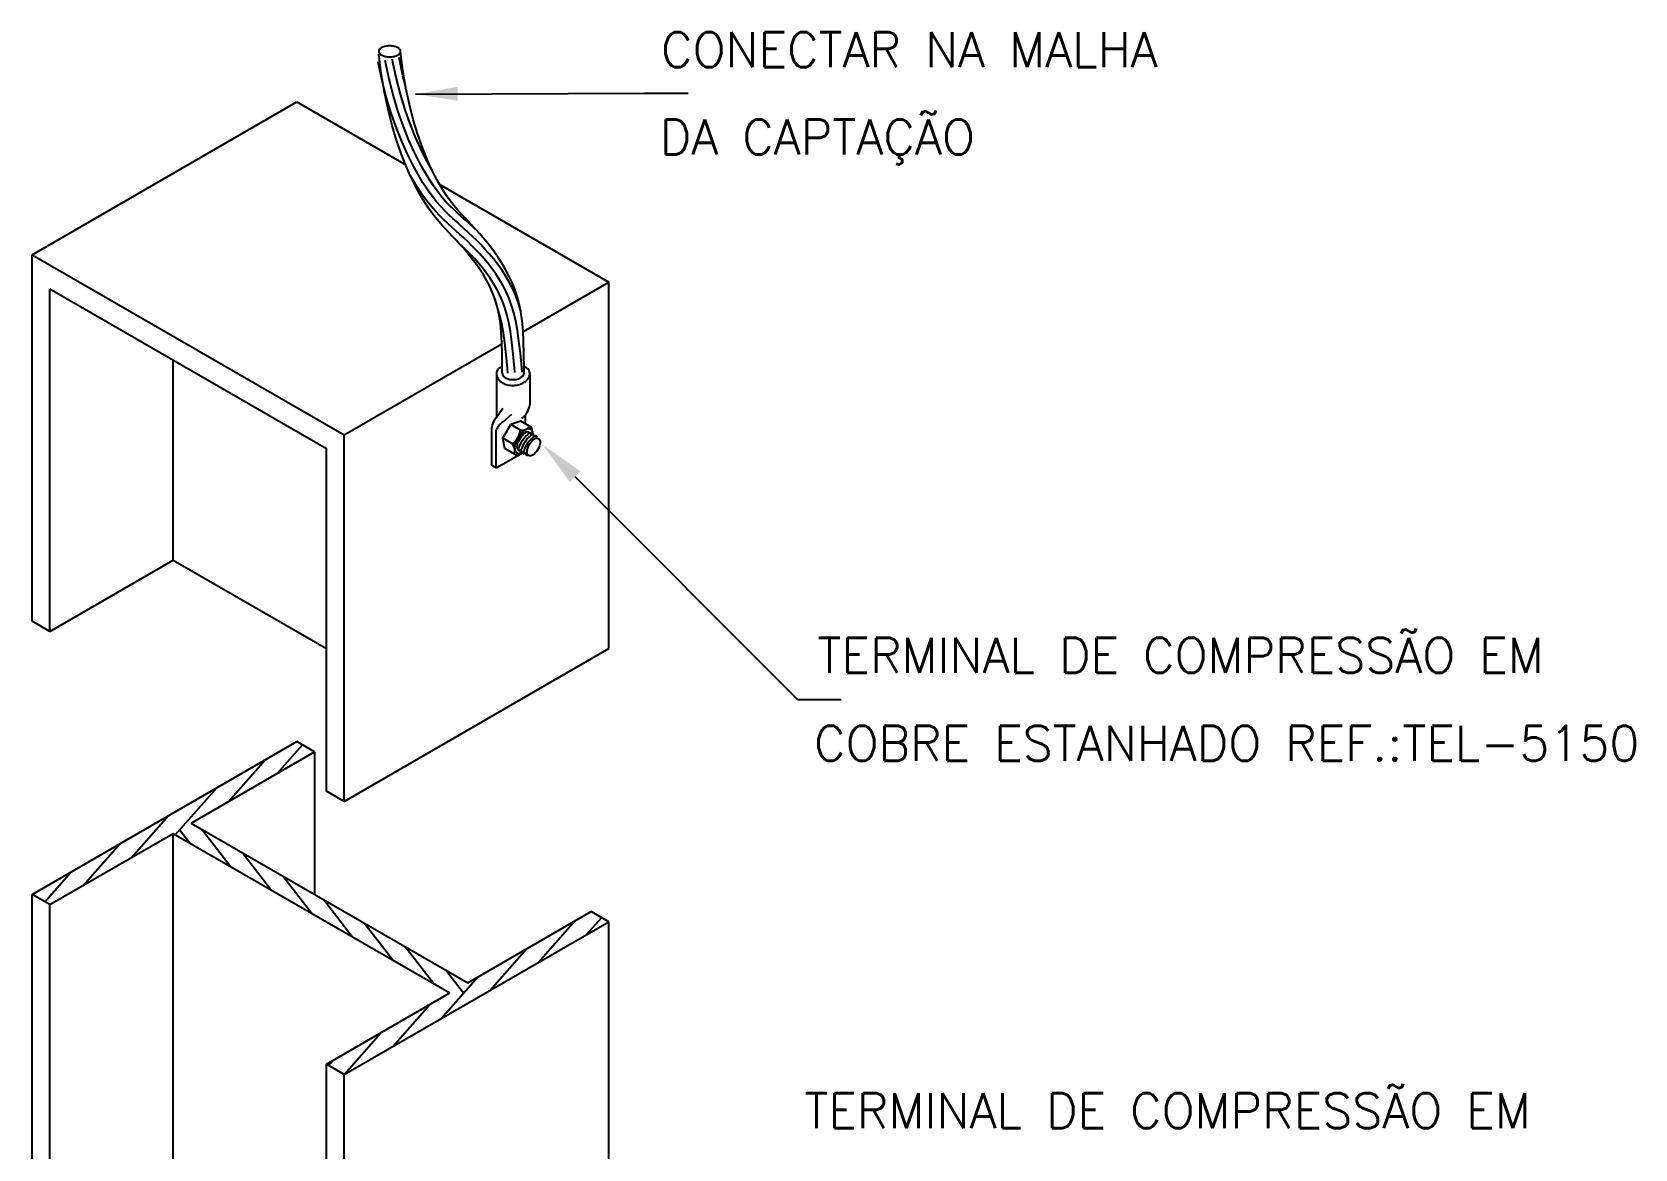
# Model space of a CAD drawing. Header units: millimetres. Extents: x -5323.4 to -5306, y -4751 to -4732.
# Drawn here: x -5320.82 to -5311.67, y -4738.34 to -4731.96 of the extents above; entities that cross this region are included whole.
import ezdxf

# ---------------------------------------------------------------- set-up
doc = ezdxf.new("R2010")
doc.units = ezdxf.units.MM
doc.header["$LTSCALE"] = 10
doc.layers.add('Termotécnica', color=7, linetype='Continuous')
doc.styles.add('r80', font='romans.shx')

msp = doc.modelspace()

# ---------------------------------------------------------------- linework, layer by layer
at = {"layer": 'Termotécnica', "color": 2}
for p, q in [((-5320.8218, -4733.229), (-5319.3097, -4732.356)), ((-5319.3097, -4732.356), (-5318.6878, -4732.7151)), ((-5318.4958, -4732.826), (-5317.5268, -4733.3854)), ((-5320.8218, -4733.229), (-5319.0389, -4734.2584)), ((-5320.8218, -4735.3229), (-5320.8218, -4733.229)), ((-5318.0151, -4733.6673), (-5317.5268, -4733.3854)), ((-5317.5268, -4735.4793), (-5317.5268, -4733.3854)), ((-5320.72, -4733.4236), (-5319.1407, -4734.3354)), ((-5320.72, -4735.3817), (-5320.72, -4733.4236)), ((-5319.0389, -4734.2584), (-5318.1385, -4733.7386)), ((-5320.0149, -4734.9746), (-5320.0149, -4733.8307)), ((-5318.1695, -4733.9092), (-5318.1695, -4734.1591)), ((-5317.978, -4733.9092), (-5317.978, -4734.0857)), ((-5318.1328, -4734.2773), (-5318.0875, -4734.199)), ((-5318.031, -4734.1793), (-5318.0875, -4734.199)), ((-5318.0319, -4734.2313), (-5318.0875, -4734.199)), ((-5317.9714, -4734.2137), (-5318.031, -4734.1793)), ((-5319.0389, -4736.3523), (-5319.0389, -4734.2584)), ((-5318.1215, -4734.3361), (-5318.1328, -4734.2773)), ((-5318.0774, -4734.3092), (-5318.1328, -4734.2773)), ((-5317.9863, -4734.2418), (-5317.9879, -4734.254)), ((-5317.9713, -4734.2492), (-5317.973, -4734.2626)), ((-5317.9601, -4734.2562), (-5317.9671, -4734.2198)), ((-5317.9564, -4734.2578), (-5317.9582, -4734.2712)), ((-5317.9415, -4734.2664), (-5317.9429, -4734.2772)), ((-5319.1407, -4736.2936), (-5319.1407, -4734.3354)), ((-5318.0619, -4734.3705), (-5318.1215, -4734.3361)), ((-5318.0144, -4734.3573), (-5318.0544, -4734.3712)), ((-5318.0495, -4734.3375), (-5318.0431, -4734.3338)), ((-5318.0416, -4734.35), (-5318.0282, -4734.3424)), ((-5318.0267, -4734.3586), (-5318.0133, -4734.351)), ((-5318.0118, -4734.3672), (-5317.9984, -4734.3596)), ((-5317.9969, -4734.3758), (-5317.9904, -4734.3721)), ((-5320.72, -4735.3817), (-5320.0149, -4734.9746)), ((-5320.0149, -4734.9746), (-5319.1407, -4735.4793)), ((-5320.72, -4735.3817), (-5320.8218, -4735.3229)), ((-5319.0389, -4736.3523), (-5317.5268, -4735.4793)), ((-5320.8218, -4736.8835), (-5319.3097, -4736.0105)), ((-5319.2079, -4736.0693), (-5319.3097, -4736.0105)), ((-5319.2079, -4736.0693), (-5319.3097, -4736.0105)), ((-5319.913, -4736.4764), (-5319.2079, -4736.0693)), ((-5319.2079, -4736.0693), (-5319.2079, -4736.8835)), ((-5319.0389, -4736.3523), (-5319.1407, -4736.2936)), ((-5319.913, -4736.4764), (-5318.3337, -4737.3882)), ((-5320.72, -4736.9423), (-5320.0149, -4736.5352)), ((-5320.0149, -4739.5811), (-5320.0149, -4736.5352)), ((-5320.0149, -4736.5352), (-5318.4356, -4737.447)), ((-5320.72, -4736.9423), (-5320.8218, -4736.8835)), ((-5320.8218, -4740.047), (-5320.8218, -4736.8835)), ((-5320.72, -4739.9882), (-5320.72, -4736.9423)), ((-5319.0389, -4737.9129), (-5317.5268, -4737.0399)), ((-5318.3337, -4737.3882), (-5317.6286, -4736.9811)), ((-5317.5268, -4737.0399), (-5317.6286, -4736.9811)), ((-5317.5268, -4740.2034), (-5317.5268, -4737.0399)), ((-5319.1407, -4737.8541), (-5318.4356, -4737.447)), ((-5319.0389, -4737.9129), (-5319.1407, -4737.8541)), ((-5319.1407, -4740.9), (-5319.1407, -4737.8541)), ((-5319.0389, -4741.0764), (-5319.0389, -4737.9128))]:
    msp.add_line(p, q, dxfattribs=at)
at = {"layer": 'Termotécnica', "color": 2, "ltscale": 12.5}
for p, q in [((-5318.6315, -4732.3119), (-5317.3237, -4732.3067)), ((-5317.3237, -4732.3067), (-5317.0737, -4732.3067))]:
    msp.add_line(p, q, dxfattribs=at)
at = {"layer": 'Termotécnica', "color": 2, "ltscale": 1.6}
for p, q in [((-5318.1707, -4734.1609), (-5318.1334, -4734.105)), ((-5318.1317, -4734.184), (-5318.0812, -4734.1398)), ((-5318.0039, -4734.195), (-5318.0039, -4734.1439)), ((-5318.1956, -4734.4318), (-5318.1956, -4734.2156)), ((-5318.17, -4734.4466), (-5318.17, -4734.2304)), ((-5318.17, -4734.4466), (-5318.0169, -4734.3582)), ((-5318.17, -4734.4466), (-5318.1956, -4734.4318)), ((-5316.4498, -4735.7696), (-5317.72, -4734.4971)), ((-5316.4498, -4735.7696), (-5316.1998, -4735.7696))]:
    msp.add_line(p, q, dxfattribs=at)
at = {"layer": 'Termotécnica', "color": 3}
msp.add_line((-5317.9574, -4734.2704), (-5317.9578, -4734.2683), dxfattribs=at)
at = {"layer": 'Termotécnica', "color": 1}
for p, q in [((-5319.4225, -4736.1932), (-5319.2776, -4736.0291)), ((-5319.4225, -4736.1932), (-5319.2776, -4736.0291)), ((-5319.6995, -4736.3532), (-5319.4878, -4736.1134)), ((-5319.6995, -4736.3532), (-5319.4878, -4736.1134)), ((-5320.0024, -4736.5424), (-5319.7648, -4736.2733)), ((-5319.6995, -4736.3532), (-5319.6885, -4736.3407)), ((-5319.6995, -4736.3532), (-5319.6885, -4736.3407)), ((-5320.2535, -4736.673), (-5320.0418, -4736.4332)), ((-5319.9226, -4736.5885), (-5319.9788, -4736.5157)), ((-5319.6901, -4736.7227), (-5319.8543, -4736.5103)), ((-5320.5305, -4736.8329), (-5320.3188, -4736.5931)), ((-5319.4577, -4736.8569), (-5319.6218, -4736.6446)), ((-5320.7484, -4736.9259), (-5320.5958, -4736.753)), ((-5319.2252, -4736.9911), (-5319.3894, -4736.7788)), ((-5318.9928, -4737.1253), (-5319.1569, -4736.913)), ((-5318.7603, -4737.2595), (-5318.9245, -4737.0472)), ((-5317.9311, -4737.2733), (-5317.7194, -4737.0336)), ((-5317.6541, -4737.1134), (-5317.5681, -4737.0161)), ((-5318.5278, -4737.3938), (-5318.692, -4737.1814)), ((-5318.208, -4737.4333), (-5317.9964, -4737.1935)), ((-5318.357, -4737.4482), (-5318.4595, -4737.3156)), ((-5318.485, -4737.5932), (-5318.2734, -4737.3534)), ((-5318.762, -4737.7531), (-5318.5504, -4737.5133)), ((-5319.0389, -4737.9129), (-5318.8274, -4737.6732)), ((-5319.1289, -4737.861), (-5319.1043, -4737.8332))]:
    msp.add_line(p, q, dxfattribs=at)
at = {"layer": 'Termotécnica', "color": 3, "ltscale": 1.6}
msp.add_lwpolyline([(-5318.7167, -4732.0673, 0.174532), (-5318.7205, -4732.0567, 0.104234), (-5318.735, -4732.0452, 0.065017), (-5318.7539, -4732.0386, 0.051167), (-5318.7791, -4732.036, 0.051167), (-5318.8044, -4732.0386, 0.065017), (-5318.8233, -4732.0452, 0.104234), (-5318.8378, -4732.0567, 0.174532), (-5318.8416, -4732.0673, 0.174532), (-5318.8378, -4732.0779, 0.104234), (-5318.8233, -4732.0894, 0.065017), (-5318.8044, -4732.096, 0.051167), (-5318.7791, -4732.0986, 0.051167), (-5318.7539, -4732.096, 0.065017), (-5318.735, -4732.0894, 0.104234), (-5318.7205, -4732.0779, 0.174532)], format="xyb", close=True, dxfattribs=at)
for points in [[(-5318.1362, -4733.9039), (-5318.1369, -4733.798), (-5318.1388, -4733.7296), (-5318.142, -4733.6709), (-5318.1468, -4733.6204), (-5318.1529, -4733.5769), (-5318.1607, -4733.5386), (-5318.1701, -4733.5035), (-5318.1815, -4733.4697), (-5318.1949, -4733.4368), (-5318.2099, -4733.4047), (-5318.2264, -4733.3737), (-5318.2441, -4733.3438), (-5318.2627, -4733.315), (-5318.2819, -4733.2874), (-5318.3015, -4733.2612), (-5318.321, -4733.2365), (-5318.3405, -4733.213), (-5318.36, -4733.1903), (-5318.3798, -4733.1683), (-5318.3999, -4733.1465), (-5318.4203, -4733.1245), (-5318.4412, -4733.1022), (-5318.4626, -4733.079), (-5318.4849, -4733.0544), (-5318.5082, -4733.0273), (-5318.5324, -4732.997), (-5318.5571, -4732.9631), (-5318.5823, -4732.925), (-5318.6077, -4732.8822), (-5318.6334, -4732.8341), (-5318.6595, -4732.78), (-5318.6863, -4732.719), (-5318.7132, -4732.6505), (-5318.7396, -4732.5745), (-5318.7649, -4732.4909), (-5318.7883, -4732.3996), (-5318.8093, -4732.3007), (-5318.827, -4732.1941), (-5318.8407, -4732.0824)], [(-5318.0116, -4733.9043), (-5318.0114, -4733.8771), (-5318.012, -4733.7958), (-5318.014, -4733.7245), (-5318.0174, -4733.6616), (-5318.0227, -4733.6058), (-5318.0298, -4733.5558), (-5318.039, -4733.51), (-5318.0505, -4733.4672), (-5318.0644, -4733.4262), (-5318.0804, -4733.3867), (-5318.0982, -4733.3488), (-5318.1174, -4733.3126), (-5318.1378, -4733.2781), (-5318.159, -4733.2453), (-5318.1806, -4733.2144), (-5318.2023, -4733.1852), (-5318.2238, -4733.1579), (-5318.2451, -4733.1322), (-5318.2663, -4733.1078), (-5318.2873, -4733.0843), (-5318.3082, -4733.0616), (-5318.329, -4733.0393), (-5318.3497, -4733.0171), (-5318.3704, -4732.9947), (-5318.3911, -4732.9718), (-5318.412, -4732.9476), (-5318.433, -4732.9212), (-5318.4545, -4732.8918), (-5318.4764, -4732.8586), (-5318.4988, -4732.8208), (-5318.522, -4732.7774), (-5318.546, -4732.7278), (-5318.5709, -4732.6711), (-5318.596, -4732.6071), (-5318.6208, -4732.5359), (-5318.6445, -4732.4572), (-5318.6667, -4732.3711), (-5318.6865, -4732.2775), (-5318.7034, -4732.1762), (-5318.7167, -4732.0673)]]:
    msp.add_lwpolyline(points, dxfattribs=at)
at = {"layer": 'Termotécnica', "color": 1, "ltscale": 1.6}
for points in [[(-5318.6892, -4732.2614), (-5318.7032, -4732.207), (-5318.7254, -4732.1023)], [(-5318.0309, -4733.5501), (-5318.044, -4733.5057), (-5318.0592, -4733.4641), (-5318.0766, -4733.4244), (-5318.096, -4733.3864), (-5318.117, -4733.3503), (-5318.1393, -4733.3159), (-5318.1626, -4733.2833), (-5318.1866, -4733.2525), (-5318.2108, -4733.2235), (-5318.235, -4733.1964), (-5318.2588, -4733.1711), (-5318.2823, -4733.1473), (-5318.3055, -4733.1248), (-5318.3284, -4733.1033), (-5318.3512, -4733.0825), (-5318.3739, -4733.0621), (-5318.3965, -4733.0418), (-5318.419, -4733.0213), (-5318.4417, -4733.0002), (-5318.4645, -4732.9779), (-5318.4878, -4732.9535), (-5318.5117, -4732.9261), (-5318.5364, -4732.8949), (-5318.5621, -4732.8592), (-5318.589, -4732.818), (-5318.6173, -4732.7707), (-5318.6469, -4732.7163), (-5318.6775, -4732.6548), (-5318.7084, -4732.586), (-5318.739, -4732.5097), (-5318.7685, -4732.4259), (-5318.7964, -4732.3343), (-5318.8221, -4732.2349), (-5318.8448, -4732.1276)], [(-5318.2775, -4733.0952), (-5318.3008, -4733.0734), (-5318.3239, -4733.0523), (-5318.3466, -4733.0318), (-5318.3692, -4733.0116), (-5318.3915, -4732.9913), (-5318.4136, -4732.9708), (-5318.4356, -4732.9493), (-5318.4578, -4732.926), (-5318.4805, -4732.9), (-5318.504, -4732.8704), (-5318.5286, -4732.8362), (-5318.5545, -4732.7965), (-5318.5819, -4732.7505), (-5318.6109, -4732.6975), (-5318.6408, -4732.6374), (-5318.671, -4732.5701), (-5318.7009, -4732.4954), (-5318.7298, -4732.4132), (-5318.7572, -4732.3233), (-5318.7824, -4732.2256), (-5318.805, -4732.1191)], [(-5318.5373, -4732.7459), (-5318.5466, -4732.7303), (-5318.5748, -4732.6787), (-5318.604, -4732.62), (-5318.6335, -4732.5542), (-5318.6628, -4732.4811), (-5318.6912, -4732.4005), (-5318.7181, -4732.3123), (-5318.7428, -4732.2163), (-5318.7652, -4732.1107)], [(-5318.0229, -4733.8994), (-5318.0251, -4733.8725), (-5318.0327, -4733.7923), (-5318.0407, -4733.7224), (-5318.0495, -4733.6614), (-5318.0592, -4733.608), (-5318.0702, -4733.5609), (-5318.0826, -4733.5185), (-5318.0969, -4733.4792), (-5318.1133, -4733.4418), (-5318.1317, -4733.406), (-5318.1517, -4733.3716), (-5318.173, -4733.3388), (-5318.1953, -4733.3076), (-5318.2183, -4733.278), (-5318.2416, -4733.2501), (-5318.265, -4733.2239), (-5318.2881, -4733.1993), (-5318.3109, -4733.1762), (-5318.3335, -4733.1543), (-5318.3561, -4733.1332), (-5318.3786, -4733.1126), (-5318.4011, -4733.0923), (-5318.4237, -4733.072), (-5318.4466, -4733.0513), (-5318.4697, -4733.0297), (-5318.4935, -4733.0065), (-5318.5179, -4732.9809), (-5318.543, -4732.9521), (-5318.5689, -4732.9195), (-5318.5957, -4732.8822), (-5318.6235, -4732.8396), (-5318.6526, -4732.7908), (-5318.6637, -4732.7706)], [(-5318.0634, -4733.9027), (-5318.0656, -4733.8761), (-5318.0731, -4733.7966), (-5318.0811, -4733.7276), (-5318.0896, -4733.6679), (-5318.0991, -4733.6163), (-5318.1095, -4733.5712), (-5318.1213, -4733.5312), (-5318.1347, -4733.4944), (-5318.1501, -4733.4593), (-5318.1674, -4733.4255), (-5318.1863, -4733.3929), (-5318.2066, -4733.3617), (-5318.2279, -4733.3319), (-5318.2499, -4733.3036), (-5318.2724, -4733.2767), (-5318.295, -4733.2514), (-5318.3174, -4733.2276), (-5318.3395, -4733.2051), (-5318.3616, -4733.1837), (-5318.3837, -4733.163), (-5318.3895, -4733.1577)], [(-5318.104, -4733.906), (-5318.1061, -4733.8797), (-5318.1136, -4733.8008), (-5318.1214, -4733.7328), (-5318.1298, -4733.6745), (-5318.1389, -4733.6245), (-5318.1489, -4733.5816), (-5318.1588, -4733.5481)]]:
    msp.add_lwpolyline(points, dxfattribs=at)
at = {"layer": 'Termotécnica', "color": 2}
for centre, radius, start, end in [((-5318.1304, -4733.9117), 0.041, 98.5392, 159.64852), ((-5318.02, -4733.9103), 0.0422, 10.01278, 77.80772), ((-5318.0941, -4734.0689), 0.1173, 306.16718, 351.75836), ((-5318.0247, -4734.1614), 0.0699, 263.81075, 314.50098), ((-5318.1518, -4734.2141), 0.1207, 307.99693, 352.0248), ((-5317.976, -4734.2216), 0.00905, 10.88457, 60), ((-5318.1341, -4734.3505), 0.0701, 345.58178, 36.10648), ((-5318.0574, -4734.3626), 0.00905, 240, 289.11647)]:
    msp.add_arc(centre, radius, start, end, dxfattribs=at)
at = {"layer": 'Termotécnica', "color": 2, "ltscale": 1.6}
for centre, start, end in [((-5318.1172, -4734.2183), 132.95325, 178.04345), ((-5318.0951, -4734.2533), 117.87277, 162.96298)]:
    msp.add_arc(centre, 0.0784, start, end, dxfattribs=at)
msp.add_ellipse((-5318.074, -4733.9062), major_axis=(-0.0624, -0.0019), ratio=0.579595, start_param=6.165399, end_param=9.424778, dxfattribs=at)
at = {"layer": 'Termotécnica', "color": 2}
for major_axis, start_param, end_param in [((-0.0393, -0.0681), -3.871922, 0.848217), ((-0.0295, -0.0511), 2.861531, 6.228609)]:
    msp.add_ellipse((-5318.0134, -4734.294), major_axis=major_axis, ratio=0.500279, start_param=start_param, end_param=end_param, dxfattribs=at)
at = {"layer": 'Termotécnica', "color": 1}
for centre, major_axis, ratio, start_param, end_param in [((-5318.0213, -4734.2906), (-0.0352, -0.0508), 0.279135, 3.653434, 5.169979), ((-5318.0063, -4734.2997), (-0.0353, -0.0508), 0.281547, 3.158868, 6.283185), ((-5317.9914, -4734.3079), (-0.0353, -0.0508), 0.281547, 3.158868, 6.283185), ((-5317.9765, -4734.3164), (-0.0353, -0.0508), 0.281547, 3.158868, 6.283185), ((-5317.9618, -4734.3255), (0.0352, 0.0508), 0.279135, 2.20721, 3.141593)]:
    msp.add_ellipse(centre, major_axis=major_axis, ratio=ratio, start_param=start_param, end_param=end_param, dxfattribs=at)
at = {"layer": 'Termotécnica', "color": 2}
msp.add_ellipse((-5317.9572, -4734.3276), major_axis=(-0.0284, -0.0491), ratio=0.500279, dxfattribs=at)
at = {"layer": 'Termotécnica', "color": 2, "ltscale": 1.6}
msp.add_open_spline([(-5318.1688, -4733.8983), (-5318.1693, -4733.9011), (-5318.1698, -4733.9068), (-5318.1692, -4733.9154), (-5318.1673, -4733.9237), (-5318.1642, -4733.9316), (-5318.1599, -4733.9392), (-5318.1542, -4733.9464), (-5318.1471, -4733.9532), (-5318.1383, -4733.9596), (-5318.1276, -4733.9654), (-5318.1146, -4733.9703), (-5318.0988, -4733.9741), (-5318.0795, -4733.9761), (-5318.0591, -4733.975), (-5318.0403, -4733.9712), (-5318.0253, -4733.966), (-5318.0131, -4733.9598), (-5318.0032, -4733.953), (-5317.9953, -4733.9457), (-5317.9891, -4733.9382), (-5317.9844, -4733.9304), (-5317.9811, -4733.9223), (-5317.9792, -4733.9149), (-5317.9785, -4733.9085), (-5317.9784, -4733.905), (-5317.9785, -4733.9032)], degree=3, knots=[6.165399, 6.165399, 6.165399, 6.165399, 6.25737, 6.349341, 6.441312, 6.533283, 6.631551, 6.73767, 6.855349, 6.988358, 7.139882, 7.312727, 7.511118, 7.744299, 8.028723, 8.257074, 8.452484, 8.622545, 8.771168, 8.901233, 9.016324, 9.120515, 9.21761, 9.310805, 9.367792, 9.424778, 9.424778, 9.424778, 9.424778], dxfattribs=at)
at = {"layer": 'Termotécnica', "color": 2, "ltscale": 12.5}
msp.add_solid([(-5318.3909, -4732.2693), (-5318.3901, -4732.3496), (-5318.6315, -4732.3119)], dxfattribs=at)
at = {"layer": 'Termotécnica', "color": 2, "ltscale": 1.6}
msp.add_solid([(-5317.6897, -4734.4663), (-5317.7504, -4734.5278), (-5317.9044, -4734.315)], dxfattribs=at)

# ---------------------------------------------------------------- texts
at = {"layer": 'Termotécnica', "color": 2, "ltscale": 12.5, "style": 'r80'}
for s, p in [('CONECTAR NA MALHA', (-5317.2294, -4732.1567)), ('DA CAPTAÇÃO', (-5317.2366, -4732.6567))]:
    msp.add_text(s, height=0.2, dxfattribs=at).set_placement(p)
at = {"layer": 'Termotécnica', "color": 2, "ltscale": 1.6, "style": 'r80'}
for s, p in [('TERMINAL DE COMPRESSÃO EM', (-5316.3357, -4735.6178)), ('COBRE ESTANHADO REF.:TEL-5150', (-5316.3551, -4736.1198)), ('TERMINAL DE COMPRESSÃO EM', (-5316.4101, -4738.219))]:
    msp.add_text(s, height=0.2, dxfattribs=at).set_placement(p)

doc.saveas('drawing.dxf')
